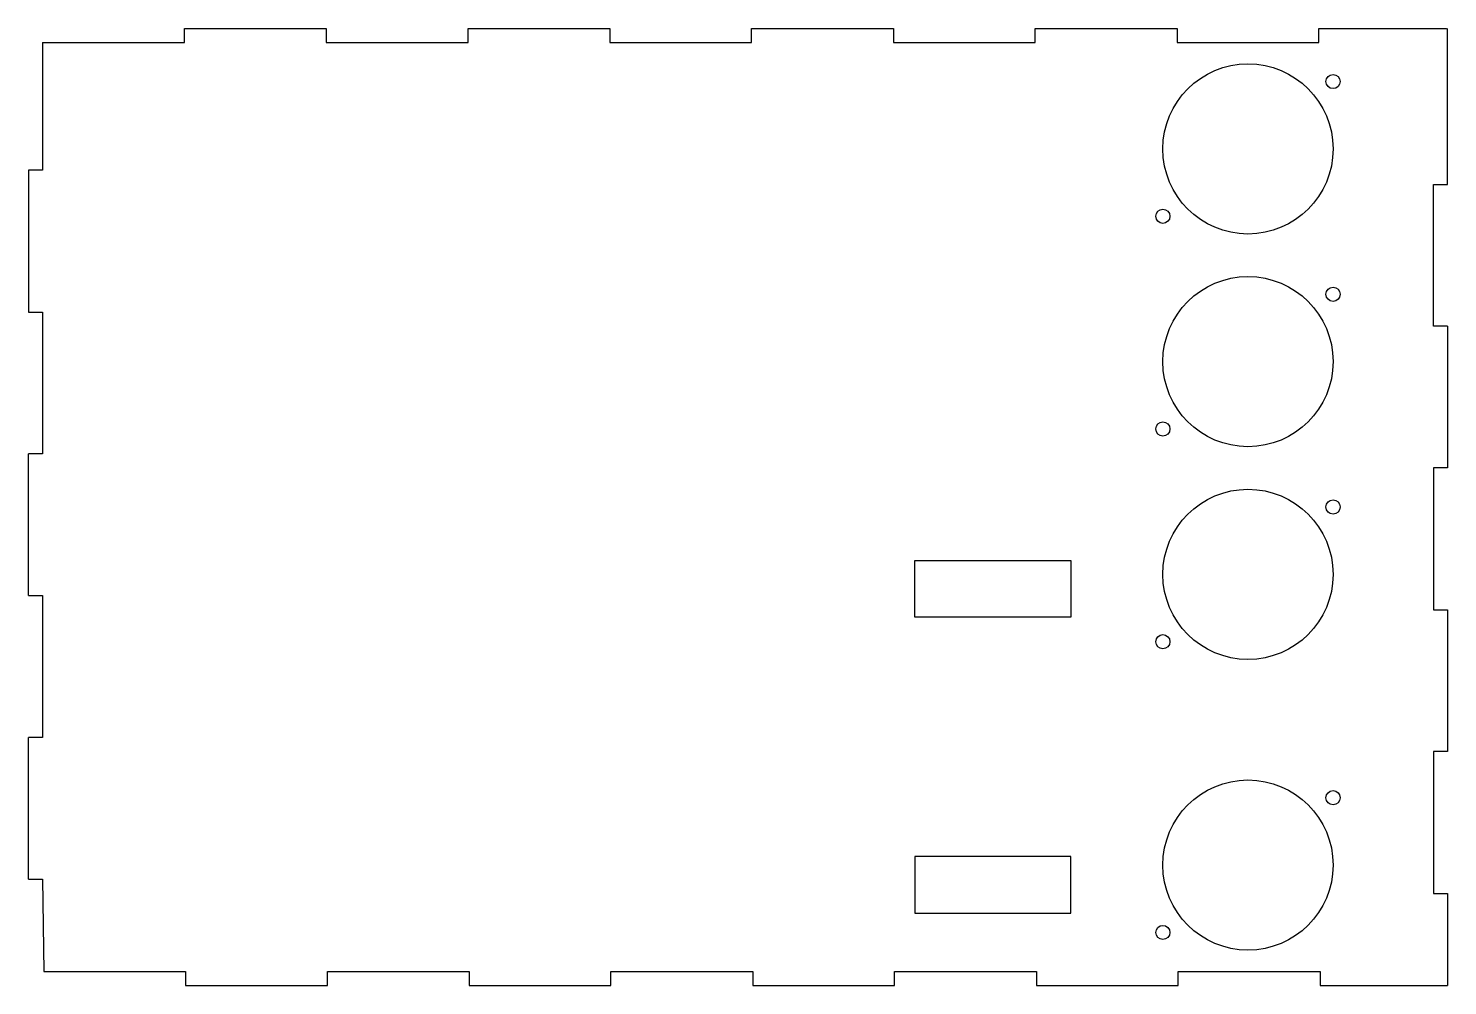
# Model space of a CAD drawing. Header units: millimetres. Extents: x 7 to 207, y 6 to 141.
import ezdxf

# ---------------------------------------------------------------- set-up
doc = ezdxf.new("R2010")
doc.units = ezdxf.units.MM

msp = doc.modelspace()

# ---------------------------------------------------------------- linework, layer by layer
for p, q in [((28.57, 139.22), (28.57, 141.22)), ((28.57, 141.22), (48.57, 141.22)), ((48.57, 141.22), (48.57, 139.22)), ((68.57, 139.22), (68.57, 141.22)), ((68.57, 141.22), (88.57, 141.22)), ((88.57, 141.22), (88.57, 139.22)), ((108.57, 139.22), (108.57, 141.22)), ((108.57, 141.22), (128.57, 141.22)), ((128.57, 141.22), (128.57, 139.22)), ((148.57, 139.22), (148.57, 141.22)), ((148.57, 141.22), (168.57, 141.22)), ((168.57, 141.22), (168.57, 139.22)), ((188.57, 141.22), (206.57, 141.22)), ((188.57, 139.22), (188.57, 141.22)), ((206.73, 119.22), (206.73, 141.22)), ((8.57, 139.22), (28.57, 139.22)), ((8.57, 139.22), (8.57, 121.22)), ((48.57, 139.22), (68.57, 139.22)), ((88.57, 139.22), (108.57, 139.22)), ((128.57, 139.22), (148.57, 139.22)), ((168.57, 139.22), (188.57, 139.22)), ((8.57, 121.22), (6.57, 121.22)), ((6.57, 121.22), (6.57, 101.22)), ((204.73, 99.22), (204.73, 119.22)), ((204.73, 119.22), (206.73, 119.22)), ((6.57, 101.22), (8.57, 101.22)), ((8.57, 101.22), (8.57, 81.22)), ((206.73, 99.22), (204.73, 99.22)), ((206.73, 99.22), (206.73, 79.22)), ((8.57, 81.22), (6.57, 81.22)), ((206.73, 79.22), (204.73, 79.22)), ((204.73, 79.22), (204.73, 59.22)), ((6.57, 61.22), (8.57, 61.22)), ((8.57, 61.22), (8.57, 41.22)), ((204.73, 59.22), (206.73, 59.22)), ((206.73, 59.22), (206.73, 39.22)), ((8.57, 41.22), (6.57, 41.22)), ((206.73, 39.22), (204.73, 39.22)), ((204.73, 39.22), (204.73, 19.22)), ((6.57, 21.22), (8.57, 21.22)), ((8.57, 21.22), (8.73, 8.22)), ((204.73, 19.22), (206.73, 19.22)), ((206.73, 19.22), (206.73, 6.22)), ((8.73, 8.22), (28.73, 8.22)), ((28.73, 8.22), (28.73, 6.22)), ((48.73, 6.22), (48.73, 8.22)), ((48.73, 8.22), (68.73, 8.22)), ((68.73, 8.22), (68.73, 6.22)), ((88.73, 6.22), (88.73, 8.22)), ((88.73, 8.22), (108.73, 8.22)), ((108.73, 8.22), (108.73, 6.22)), ((128.73, 6.22), (128.73, 8.22)), ((128.73, 8.22), (148.73, 8.22)), ((148.73, 8.22), (148.73, 6.22)), ((168.73, 6.22), (168.73, 8.22)), ((168.73, 8.22), (188.73, 8.22)), ((188.73, 8.22), (188.73, 6.22)), ((28.73, 6.22), (48.73, 6.22)), ((68.73, 6.22), (88.73, 6.22)), ((108.73, 6.22), (128.73, 6.22)), ((148.73, 6.22), (168.73, 6.22)), ((188.73, 6.22), (206.73, 6.22))]:
    msp.add_line(p, q)
for points in [[(6.57, 61.22), (6.57, 81.22)], [(6.57, 21.22), (6.57, 41.22)]]:
    msp.add_lwpolyline(points)
for points in [[(131.57, 66.18), (153.57, 66.18), (153.57, 58.18), (131.57, 58.18)], [(131.57, 16.43), (153.57, 16.43), (153.57, 24.43), (131.57, 24.43)]]:
    msp.add_lwpolyline(points, close=True)
for centre, radius in [((178.57, 124.22), 12), ((190.57, 133.72), 1), ((166.57, 114.72), 1), ((178.57, 94.22), 12), ((190.57, 103.72), 1), ((166.57, 84.72), 1), ((178.57, 64.22), 12), ((190.57, 73.72), 1), ((166.57, 54.72), 1), ((178.57, 23.22), 12), ((190.57, 32.72), 1), ((166.57, 13.72), 1)]:
    msp.add_circle(centre, radius)

doc.saveas('drawing.dxf')
